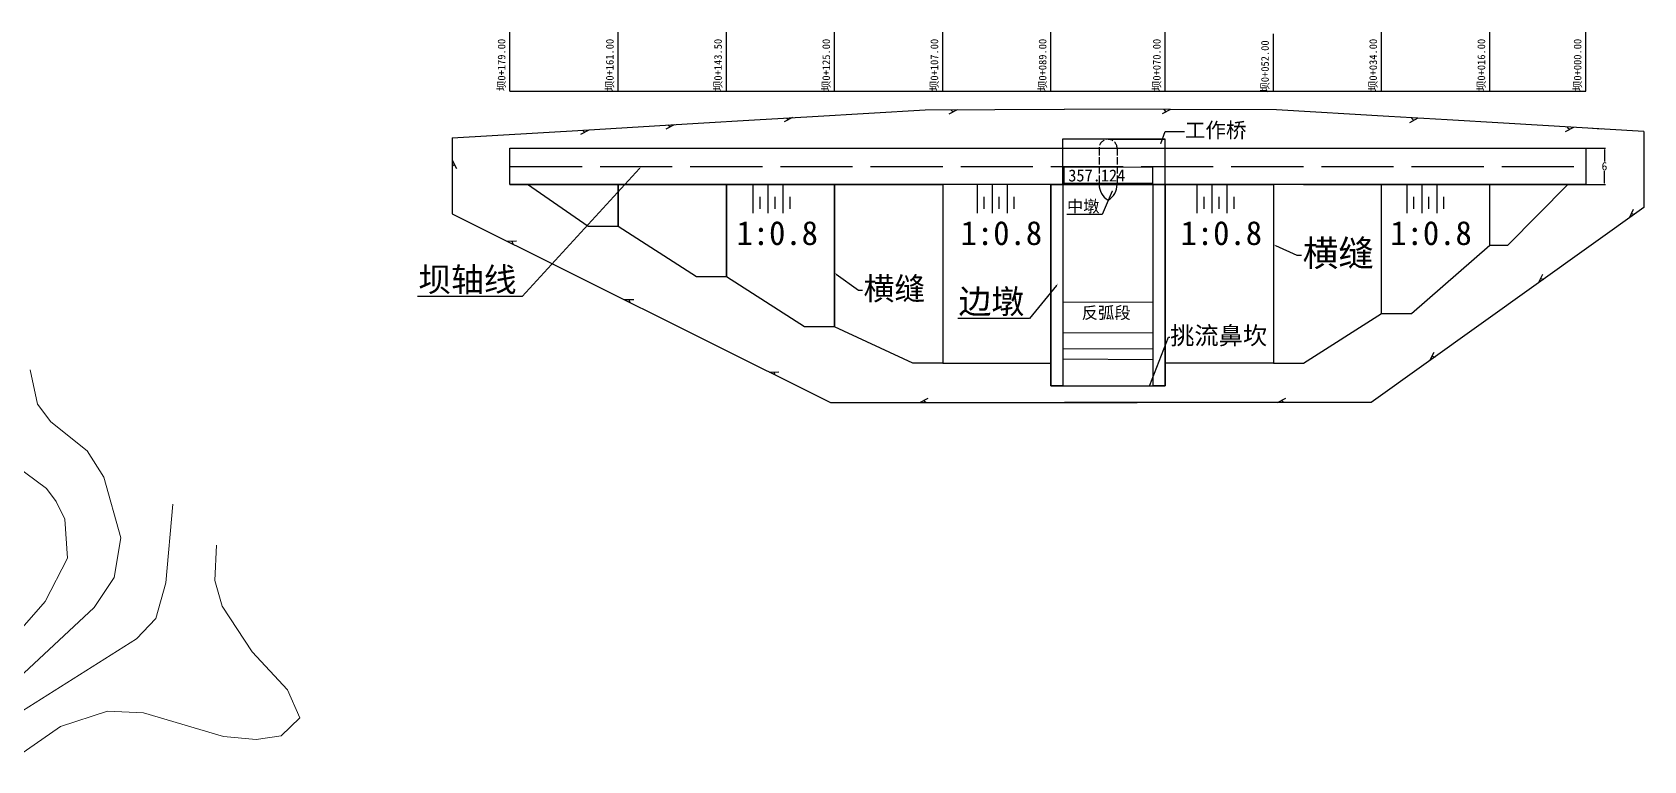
# Model space of a CAD drawing. Extents: x -40496 to 18830, y -938 to 396008.
# Drawn here: x 18561.8 to 18829.8, y 1414.3 to 1535.4 of the extents above; entities that cross this region are included whole.
import ezdxf
from ezdxf import colors
from ezdxf.entities.mleader import LeaderData, LeaderLine
from ezdxf.math import Vec2, Vec3

# ---------------------------------------------------------------- set-up
doc = ezdxf.new("R2010")
doc.units = 0
doc.header["$MEASUREMENT"] = 0
doc.linetypes.add('ACAD_ISO02W100', pattern=[15, 12, -3])
doc.layers.add('Contour_Line_Major', color=7, linetype='Continuous')
doc.layers.add('Contour_Line_Minor', color=7, linetype='Continuous')
doc.styles.get("Standard").update_dxf_attribs({"font": 'simfang.ttf'})
doc.dimstyles.get("Standard").update_dxf_attribs({"dimtxt": 0.1, "dimasz": 0.18, "dimexe": 0.18, "dimexo": 0.0625, "dimgap": 0.09, "dimtad": 1, "dimtih": 1, "dimtoh": 1, "dimdec": 4, "dimzin": 0, "dimdsep": 46, "dimtxsty": 'Standard', "dimcen": 0.09, "dimadec": 0, "dimazin": 0, "dimtfac": 1, "dimtdec": 4, "dimtofl": 0, "dimtmove": 0, "dimatfit": 3, "dimfxl": 1, "dimtolj": 1, "dimtzin": 0, "dimarcsym": 0})

# ---------------------------------------------------------------- blocks, each defined once
blk = doc.blocks.new('*D36')
at = {"color": 0, "lineweight": -2, "transparency": 16777216}
for p, q in [((18820.29, 1516.08), (18823.48, 1516.08)), ((18823.3, 1515.9), (18823.3, 1513.87)), ((18823.3, 1510.26), (18823.3, 1512.28)), ((18820.29, 1510.08), (18823.48, 1510.08))]:
    blk.add_line(p, q, dxfattribs=at)
at = {"color": 0, "transparency": 16777216}
for points in [[(18823.27, 1515.9), (18823.33, 1515.9), (18823.3, 1516.08)], [(18823.27, 1510.26), (18823.33, 1510.26), (18823.3, 1510.08)]]:
    blk.add_solid(points, dxfattribs=at)
at = {"layer": 'Defpoints', "color": 0, "transparency": 16777216}
for p in [(18820.23, 1516.08), (18820.23, 1510.08), (18823.3, 1510.08)]:
    blk.add_point(p, dxfattribs=at)
at = {"color": 0, "transparency": 16777216, "insert": (18823.3, 1513.08), "char_height": 0.1, "width": 0.2943, "attachment_point": 5}
blk.add_mtext('\\A1;{\\H14x;6}', dxfattribs=at)

msp = doc.modelspace()

# ---------------------------------------------------------------- linework, layer by layer
for p, q in [((18641.23033, 1525.58266, 1436431.64712), (18641.23033, 1535.36712, 1436431.64712)), ((18659.23688, 1525.58266, 1436431.64712), (18659.23688, 1535.36712, 1436431.64712)), ((18677.23688, 1525.58266, 1436431.64712), (18677.23688, 1535.36712, 1436431.64712)), ((18695.23688, 1525.58266, 1436431.64712), (18695.23688, 1535.36712, 1436431.64712)), ((18713.23033, 1525.58266, 1436431.64712), (18713.23033, 1535.36712, 1436431.64712)), ((18731.23034, 1525.58266, 1436431.64712), (18731.23034, 1535.36712, 1436431.64712)), ((18750.23034, 1525.58266, 1436431.64712), (18750.23034, 1535.36712, 1436431.64712)), ((18768.23034, 1525.58266, 1436431.64712), (18768.23034, 1535.11047, 1436431.64712)), ((18786.22379, 1525.58266, 1436431.64712), (18786.22379, 1535.36712, 1436431.64712)), ((18804.22379, 1525.58266, 1436431.64712), (18804.22379, 1535.36712, 1436431.64712)), ((18820.23034, 1525.58266, 1436431.64712), (18820.23034, 1535.36712, 1436431.64712)), ((18641.23033, 1525.58266, 1436431.64712), (18820.23034, 1525.58266, 1436431.64712)), ((18653.47136, 1519.10773, 1988399.43251), (18672.52344, 1520.23492, 1988397.78085)), ((18672.52344, 1520.23492, 1988397.78085), (18681.92536, 1520.79117, 1988396.96578)), ((18681.92536, 1520.79117, 1988396.96578), (18691.58881, 1521.36289, 1988396.12804)), ((18688.22679, 1521.19092, 1914202.66225), (18686.83528, 1520.45071, 1008541.99936)), ((18687.53104, 1520.82081, 1461372.3308), (18687.24493, 1521.10589, 1825159.97334)), ((18691.58881, 1521.36289, 1988396.12804), (18710.27723, 1522.46856, 1988394.5079)), ((18710.27723, 1522.46856, 1988394.5079), (18733.4691, 1522.59081, 1498464.85533)), ((18715.622, 1522.48707, 1914202.66225), (18714.2305, 1521.74686, 1008541.99936)), ((18714.92625, 1522.11697, 1461372.3308), (18714.5585, 1522.48339, 1928965.33607)), ((18768.76358, 1522.46856, 1988394.5079), (18733.4691, 1522.59081, 1498464.85533)), ((18751.11634, 1522.52968, 1743429.68162), (18749.72484, 1521.78948, 837769.01873)), ((18750.42059, 1522.15958, 1290599.35017), (18750.05284, 1522.526, 1758192.35544)), ((18787.45199, 1521.36289, 1988396.12804), (18768.76358, 1522.46856, 1988394.5079)), ((18797.11545, 1520.79117, 1988396.96578), (18787.45199, 1521.36289, 1988396.12804)), ((18792.28372, 1521.07703, 1988396.54691), (18790.89222, 1520.33682, 1082735.88402)), ((18791.58797, 1520.70692, 1535566.21546), (18791.22022, 1521.07334, 2003159.22073)), ((18806.51737, 1520.23492, 1988397.78085), (18797.11545, 1520.79117, 1988396.96578)), ((18829.84572, 1518.8651, 1436431.64712), (18806.51737, 1520.23492, 1988397.78085)), ((18631.61496, 1517.81464, 1988401.32728), (18653.47136, 1519.10773, 1988399.43251)), ((18631.61496, 1517.81464, 1988401.32728), (18631.61496, 1505.19348, 1988401.32728)), ((18654.36749, 1519.09237, 1914202.66225), (18652.97598, 1518.35216, 1008541.99936)), ((18653.67173, 1518.72226, 1461372.3308), (18653.30398, 1519.08868, 1928965.33607)), ((18668.54468, 1519.99952, 1988398.12577), (18667.15318, 1519.25931, 1082737.46289)), ((18667.84893, 1519.62942, 1535567.79433), (18667.48118, 1519.99584, 2003160.79959)), ((18733.23034, 1510.07634, 1436431.64712), (18733.23034, 1517.62988, 1436431.64712)), ((18750.23034, 1517.57634, 1436431.64712), (18733.23034, 1517.57634, 1436431.64712)), ((18740.73034, 1517.57634, 1436431.64712), (18750.23034, 1517.57634, 1436431.64712)), ((18750.23034, 1510.07634, 1436431.64712), (18750.23034, 1517.57634, 1436431.64712)), ((18818.18155, 1519.55001, 1712414.71398), (18816.79004, 1518.8098, 806754.0511)), ((18817.4858, 1519.1799, 1259584.38254), (18817.11805, 1519.54632, 1727177.3878)), ((18822.82888, 1519.26987, 1988399.19492), (18821.33733, 1519.35812, 1988399.06562)), ((18829.84572, 1518.8651, 1436431.64712), (18829.84572, 1506.24531, 1436431.64712)), ((18631.61496, 1514.08894, 1988401.32728), (18632.35517, 1512.69744, 1082740.66439)), ((18631.98507, 1513.39319, 1535570.99584), (18631.61865, 1513.02544, 2003164.0011)), ((18733.43122, 1510.25323), (18733.43122, 1512.9827)), ((18733.43122, 1512.9827), (18748.12056, 1512.9372)), ((18748.12056, 1512.9372), (18748.12056, 1510.25323)), ((18641.23035, 1510.07634, 1436431.64712), (18711.23034, 1510.07634, 1436431.64712)), ((18681.63828, 1510.07634, 1436431.64712), (18681.63828, 1505.30889, 1436431.64712)), ((18684.13398, 1510.07634, 1436431.64712), (18684.13398, 1505.30889, 1436431.64712)), ((18686.62951, 1510.07634, 1436431.64712), (18686.62951, 1505.30889, 1436431.64712)), ((18718.93101, 1510.07634, 1436431.64712), (18718.93101, 1505.30889, 1436431.64712)), ((18721.42671, 1510.07634, 1436431.64712), (18721.42671, 1505.30889, 1436431.64712)), ((18723.92224, 1510.07634, 1436431.64712), (18723.92224, 1505.30889, 1436431.64712)), ((18733.23034, 1510.07634, 1436431.64712), (18748.23034, 1510.07634, 1436431.64712)), ((18748.12056, 1510.25323), (18733.43122, 1510.25323)), ((18739.23034, 1510.07634, 1436431.64712), (18742.23034, 1510.07634, 1436431.64712)), ((18755.51383, 1510.07634, 1436431.64712), (18755.51383, 1505.30889, 1436431.64712)), ((18758.00953, 1510.07634, 1436431.64712), (18758.00953, 1505.30889, 1436431.64712)), ((18760.50505, 1510.07634, 1436431.64712), (18760.50505, 1505.30889, 1436431.64712)), ((18773.23486, 1510.07634, 1436431.64712), (18820.23034, 1510.07634, 1436431.64712)), ((18790.40757, 1510.07634, 1436431.64712), (18790.40757, 1505.30889, 1436431.64712)), ((18792.90327, 1510.07634, 1436431.64712), (18792.90327, 1505.30889, 1436431.64712)), ((18795.3988, 1510.07634, 1436431.64712), (18795.3988, 1505.30889, 1436431.64712)), ((18682.84952, 1506.00521, 1436431.64712), (18682.84952, 1507.98737, 1436431.64712)), ((18685.34522, 1506.00521, 1436431.64712), (18685.34522, 1507.98737, 1436431.64712)), ((18687.84074, 1506.00521, 1436431.64712), (18687.84074, 1507.98737, 1436431.64712)), ((18720.14225, 1506.00521, 1436431.64712), (18720.14225, 1507.98737, 1436431.64712)), ((18722.63795, 1506.00521, 1436431.64712), (18722.63795, 1507.98737, 1436431.64712)), ((18725.13347, 1506.00521, 1436431.64712), (18725.13347, 1507.98737, 1436431.64712)), ((18756.72506, 1506.00521, 1436431.64712), (18756.72506, 1507.98737, 1436431.64712)), ((18759.22076, 1506.00521, 1436431.64712), (18759.22076, 1507.98737, 1436431.64712)), ((18761.71629, 1506.00521, 1436431.64712), (18761.71629, 1507.98737, 1436431.64712)), ((18791.61881, 1506.00521, 1436431.64712), (18791.61881, 1507.98737, 1436431.64712)), ((18794.11451, 1506.00521, 1436431.64712), (18794.11451, 1507.98737, 1436431.64712)), ((18796.61003, 1506.00521, 1436431.64712), (18796.61003, 1507.98737, 1436431.64712)), ((18631.61496, 1505.19348, 1988401.32728), (18694.55886, 1473.79969, 1008541.99936)), ((18829.84572, 1506.24531, 1436431.64712), (18784.48195, 1473.79969, 1008541.99936)), ((18827.44997, 1504.53179, 1413833.91417), (18828.15116, 1505.94336, 508173.25128)), ((18827.80056, 1505.23757, 961003.58272), (18828.31284, 1505.15348, 1428596.58799)), ((18640.73066, 1500.64616, 1542820.05927), (18642.30625, 1500.68749, 637159.39638)), ((18641.51846, 1500.66683, 1089989.72783), (18641.68401, 1500.17479, 1557582.73309)), ((18812.34436, 1493.72778, 850204.03331), (18813.04556, 1495.13934, -55456.62958)), ((18812.69496, 1494.43356, 397373.70187), (18813.20724, 1494.34946, 864966.70713)), ((18660.23807, 1490.91747, 1542820.05927), (18661.81366, 1490.95879, 637159.39638)), ((18661.02587, 1490.93813, 1089989.72783), (18661.19142, 1490.4461, 1557582.73309)), ((18733.22527, 1490.54273, 1436431.64712), (18748.23201, 1490.47386, 1436431.64712)), ((18733.22424, 1485.48424, 1436431.64712), (18748.23098, 1485.41538, 1436431.64712)), ((18733.2236, 1482.78505, 1436431.64712), (18748.23034, 1482.71618, 1436431.64712)), ((18733.22323, 1481.09856, 1436431.64712), (18748.23034, 1480.99535, 1436431.64712)), ((18794.26947, 1480.80004, 1100861.92193), (18794.97066, 1482.2116, 195201.25904)), ((18794.62007, 1481.50582, 648031.59048), (18795.13235, 1481.42172, 1115624.59575)), ((18684.36596, 1478.87728, 1542820.05927), (18685.94155, 1478.9186, 637159.39638)), ((18685.15375, 1478.89794, 1089989.72783), (18685.3193, 1478.40591, 1557582.73309)), ((18709.41098, 1473.79969, 1151180.37219), (18710.80248, 1474.53989, 245519.70931)), ((18768.91316, 1473.79969, 1158063.23166), (18770.30466, 1474.53989, 252402.56877)), ((18694.55886, 1473.79969, 1008541.99936), (18745.57171, 1473.79969, 1498464.85533)), ((18710.10673, 1474.16979, 698350.04075), (18710.47448, 1473.80337, 1165943.04601)), ((18784.48195, 1473.79969, 1008541.99936), (18733.4691, 1473.79969, 1498464.85533)), ((18769.60891, 1474.16979, 705232.90022), (18769.97666, 1473.80337, 1172825.90548))]:
    msp.add_line(p, q)
at = {"linetype": 'ACAD_ISO02W100', "ltscale": 0.1}
for p, q in [((18739.23034, 1516.07634, 1436431.64712), (18739.23034, 1510.07634, 1436431.64712)), ((18742.23034, 1516.07634, 1436431.64712), (18742.23034, 1510.07634, 1436431.64712))]:
    msp.add_line(p, q, dxfattribs=at)
at = {"linetype": 'ACAD_ISO02W100'}
msp.add_line((18641.23035, 1513.07634, 1436431.64712), (18820.23034, 1513.07634, 1436431.64712), dxfattribs=at)
at = {"elevation": 1436431.64712}
for points in [[(18641.23035, 1516.07634), (18820.23034, 1516.07634), (18820.23034, 1510.07634), (18641.23035, 1510.07634), (18641.23035, 1516.07634)], [(18659.2369, 1510.07634), (18659.2369, 1503.07675), (18654.2369, 1503.07675), (18644.12793, 1510.07634), (18659.2369, 1510.07634)], [(18677.2369, 1510.07634), (18677.2369, 1494.73783), (18672.2369, 1494.73783), (18659.2369, 1503.07675), (18659.2369, 1510.07634), (18677.2369, 1510.07634)], [(18695.23689, 1510.07634), (18695.23689, 1486.3989), (18690.2369, 1486.3989), (18677.2369, 1494.73783), (18677.2369, 1510.07634), (18695.23689, 1510.07634)], [(18713.23034, 1510.07634), (18713.23689, 1480.37634), (18708.23689, 1480.37634), (18695.23689, 1486.3989), (18695.23689, 1510.07634), (18713.23034, 1510.07634)], [(18731.23034, 1510.07634), (18731.23034, 1476.57234), (18750.23034, 1476.57234)], [(18731.23034, 1510.07634), (18731.23034, 1476.57234), (18750.23034, 1476.57234), (18750.23034, 1510.07634)], [(18731.23034, 1510.07634), (18733.23034, 1510.07634), (18733.22295, 1476.57234), (18731.23034, 1476.57234), (18731.23034, 1510.07634)], [(18748.23034, 1510.07634), (18750.23034, 1510.07634), (18750.22295, 1476.57234), (18748.23034, 1476.57234), (18748.23034, 1510.07634)], [(18768.23034, 1510.07634), (18768.22379, 1480.37634), (18773.22379, 1480.37634), (18786.22379, 1488.59009), (18786.22379, 1510.07634), (18768.23034, 1510.07634)], [(18786.22379, 1488.59009), (18791.22379, 1488.59009), (18804.22379, 1499.96297), (18804.22379, 1510.07634), (18786.22379, 1510.07634)], [(18804.22379, 1499.96297), (18807.22379, 1499.96297), (18817.21671, 1510.07634)], [(18768.22379, 1480.37634), (18773.22379, 1480.37634)]]:
    msp.add_lwpolyline(points, dxfattribs=at)
for points in [[(18731.23034, 1510.07634), (18713.23034, 1510.07634), (18713.23034, 1480.37634), (18731.23034, 1480.37634)], [(18750.23034, 1510.07634), (18768.23034, 1510.07634), (18768.23034, 1480.37634), (18750.23034, 1480.37634)]]:
    msp.add_lwpolyline(points, close=True, dxfattribs=at)
at = {"linetype": 'ACAD_ISO02W100', "ltscale": 0.1}
msp.add_arc((18740.73034, 1516.07634, 1436431.64712), 1.5, 0, 180, dxfattribs=at)
for centre, start, end in [((18742.23034, 1510.07634, 1436431.64712), 180, 240), ((18739.23034, 1510.07634, 1436431.64712), 300, 0)]:
    msp.add_arc(centre, 3, start, end)
at = {"layer": 'Contour_Line_Major', "color": 0, "lineweight": 0}
msp.add_polyline3d([(18585.15734, 1456.9149, 2592000), (18583.97782, 1443.8477, 2592000), (18582.30941, 1437.93601, 2592000), (18579.10708, 1434.52813, 2592000), (18560.13889, 1422.5687, 2592000)], dxfattribs=at)
at = {"layer": 'Contour_Line_Minor', "color": 0, "lineweight": 0}
for points in [[(18561.41677, 1479.27427, 2268000), (18562.63531, 1473.52499, 2268000), (18564.88068, 1470.63323, 2268000), (18570.87987, 1465.77783, 2268000), (18573.67319, 1461.42046, 2268000), (18576.52057, 1451.32858, 2268000), (18575.3816, 1444.72203, 2268000), (18572.04584, 1439.73729, 2268000), (18552.83566, 1421.86115, 2268000)], [(18555.72016, 1465.71134, 1944000), (18564.1156, 1459.52646, 1944000), (18565.75744, 1457.34182, 1944000), (18567.17944, 1454.44822, 1944000), (18567.65014, 1447.95821, 1944000), (18563.90288, 1440.7544, 1944000), (18547.71425, 1422.3063, 1944000)], [(18592.39976, 1450.09383, 2916000), (18592.1531, 1444.23198, 2916000), (18593.36243, 1439.96073, 2916000), (18598.3522, 1432.39866, 2916000), (18604.24569, 1426.07915, 2916000), (18606.25639, 1421.39392, 2916000), (18603.17647, 1418.42469, 2916000), (18599.02518, 1417.83182, 2916000), (18593.55336, 1418.2859, 2916000), (18580.27455, 1422.26037, 2916000), (18574.30049, 1422.53869, 2916000), (18566.49126, 1419.95761, 2916000), (18558.25256, 1414.27298, 2916000)]]:
    msp.add_polyline3d(points, dxfattribs=at)

# ---------------------------------------------------------------- texts
at = {"char_height": 1.2770512, "attachment_point": 4, "rotation": 90}
for s, insert in [('{\\fSimSun|b0|i0|c134|p2;坝}0+179.00', (18639.90044, 1525.58266, 1177948.18334)), ('{\\fSimSun|b0|i0|c134|p2;坝}0+161.00', (18657.90699, 1525.58266, 1177948.18334)), ('{\\fSimSun|b0|i0|c134|p2;坝}0+143.50', (18675.90699, 1525.58266, 1177948.18334)), ('{\\fSimSun|b0|i0|c134|p2;坝}0+125.00', (18693.90699, 1525.58266, 1177948.18334)), ('{\\fSimSun|b0|i0|c134|p2;坝}0+107.00', (18711.90043, 1525.58266, 1177948.18334)), ('{\\fSimSun|b0|i0|c134|p2;坝}0+089.00', (18729.90045, 1525.58266, 1177948.18334)), ('{\\fSimSun|b0|i0|c134|p2;坝}0+070.00', (18748.90045, 1525.58266, 1177948.18334)), ('{\\fSimSun|b0|i0|c134|p2;坝}0+052.00', (18766.90045, 1525.32602, 1177948.18334)), ('{\\fSimSun|b0|i0|c134|p2;坝}0+034.00', (18784.89389, 1525.58266, 1177948.18334)), ('{\\fSimSun|b0|i0|c134|p2;坝}0+016.00', (18802.89389, 1525.58266, 1177948.18334)), ('{\\fSimSun|b0|i0|c134|p2;坝}0+000.00', (18818.90044, 1525.58266, 1177948.18334))]:
    msp.add_mtext_dynamic_manual_height_columns(s, width=20.0276821, gutter_width=0.64103, heights=[9.45651], dxfattribs=dict(at, insert=insert))
at = {"attachment_point": 1}
for s, width, gutter_width, insert, char_height in [('357.124', 6.7529582, 1, (18734.10727, 1512.55916), 1.9922), ('1:0.8', 12.3496849, 2, (18678.91654, 1503.98573, 1436431.64712), 3.9844), ('1:0.8', 12.3496849, 2, (18716.20927, 1503.98573, 1436431.64712), 3.9844), ('1:0.8', 12.3496849, 2, (18752.79209, 1503.98573, 1436431.64712), 3.9844), ('1:0.8', 12.3496849, 2, (18787.68583, 1503.98573, 1436431.64712), 3.9844), ('{\\fSimSun|b0|i0|c134|p2;反弧段}', 11.8324414, 1, (18736.33578, 1489.72978, 403231.71324), 1.9921999)]:
    msp.add_mtext_dynamic_manual_height_columns(s, width=width, gutter_width=gutter_width, heights=[0], dxfattribs=dict(at, insert=insert, char_height=char_height))

# ---------------------------------------------------------------- dimensions: what is measured, and where the dimension line sits
dim = msp.add_linear_dim(base=(18823.30326, 1510.07634, 1436431.64712), p1=(18820.23034, 1516.07634, 1436431.64712), p2=(18820.23034, 1510.07634, 1436431.64712), angle=90, text='{\\H14x;6}', dimstyle='Standard')
dim.commit()
dim.dimension.update_dxf_attribs({"geometry": '*D36', "text_midpoint": (18823.30326, 1513.07634, 1436431.64712)})

# ---------------------------------------------------------------- leaders
ml = msp.add_multileader_mtext('Standard')
ml.set_content('工作桥', color=256)
ml.set_leader_properties()
ml.build(insert=Vec2(0, 0))
ml.multileader.update_dxf_attribs({"text_right_attachment_type": 6, "dogleg_length": 0.36, "arrow_head_size": 0.18})
ctx = ml.context
ctx.base_point, ctx.char_height, ctx.arrow_head_size, ctx.landing_gap_size, ctx.plane_origin = Vec3(18753.4248, 1518.86776, -220987.16217), 2.5, 0.18, 0.09, Vec3(18749.44742, 1516.70875, -220987.16217)
ctx.right_attachment = 6
notes = []
notes.append((ctx, [(0, (1, 1, 0), (18750.21721, 1518.86776, -220987.16217), (1, 0), 3.20759, [(0, [(18749.44742, 1516.70875, -220987.16217)], 0, [])])]))
ctx.mtext.insert, ctx.mtext.flow_direction = Vec3(18753.5148, 1520.33919, -220987.16217), 5
ml = msp.add_multileader_mtext('Standard')
ml.set_content('{\\fSimSun|b0|i0|c134|p2;坝轴线}', color=256)
ml.set_leader_properties()
ml.build(insert=Vec2(0, 0))
ml.multileader.update_dxf_attribs({"text_right_attachment_type": 6, "dogleg_length": 0.36, "arrow_head_size": 0.35951})
ctx = ml.context
ctx.base_point, ctx.char_height, ctx.arrow_head_size, ctx.landing_gap_size, ctx.plane_origin = Vec3(18625.62146, 1493.95397, 403231.71324), 3.9945473, 0.35951, 0.17975, Vec3(18663.03703, 1512.98679, 403231.71324)
ctx.right_attachment, ctx.text_align_type = 6, 2
notes.append((ctx, [(0, (1, 1, 0), (18643.23607, 1491.45905, 403231.71324), (-1, 0), 0.71902, [(0, [(18663.03703, 1512.98679, 403231.71324)], 0, [])])]))
ctx.mtext.insert, ctx.mtext.alignment, ctx.mtext.flow_direction = Vec3(18642.3373, 1496.25251, 403231.71324), 3, 5
ml = msp.add_multileader_mtext('Standard')
ml.set_content('{\\fSimSun|b0|i0|c134|p2;中墩}', color=256)
ml.set_leader_properties()
ml.build(insert=Vec2(0, 0))
ml.multileader.update_dxf_attribs({"text_right_attachment_type": 6, "dogleg_length": 0.36, "arrow_head_size": 0.17821})
ctx = ml.context
ctx.base_point, ctx.char_height, ctx.arrow_head_size, ctx.landing_gap_size, ctx.plane_origin = Vec3(18734.03661, 1506.31574, 922964.06981), 1.9801203, 0.17821, 0.08911, Vec3(18746.67625, 1518.15755, 922964.06981)
ctx.right_attachment, ctx.text_align_type = 6, 2
notes.append((ctx, [(0, (1, 1, 0), (18739.74832, 1505.06793, 922964.06981), (-1, 0), 0.35642, [(0, [(18741.45358, 1509.13479, 922964.06981)], 0, [])])]))
ctx.mtext.insert, ctx.mtext.alignment, ctx.mtext.flow_direction = Vec3(18739.30279, 1507.44407, 922964.06981), 3, 5
ml = msp.add_multileader_mtext('Standard')
ml.set_content('{\\fSimSun|b0|i0|c134|p2;横缝}', color=256)
ml.set_leader_properties()
ml.build(insert=Vec2(0, 0))
ml.multileader.update_dxf_attribs({"text_right_attachment_type": 6, "dogleg_length": 0.36, "arrow_head_size": 0.39114})
ctx = ml.context
ctx.base_point, ctx.char_height, ctx.arrow_head_size, ctx.landing_gap_size, ctx.plane_origin = Vec3(18772.91209, 1498.33542, 1436431.64712), 4.3459787, 0.39114, 0.19557, Vec3(18764.6258, 1517.99805, 1436431.64712)
ctx.right_attachment = 6
notes.append((ctx, [(0, (1, 1, 0), (18772.12981, 1498.33542, 1436431.64712), (1, 0), 0.78228, [(0, [(18768.23034, 1500.09446, 1436431.64712)], 0, [])])]))
ctx.mtext.insert, ctx.mtext.flow_direction = Vec3(18773.10766, 1500.82403, 1436431.64712), 5
ml = msp.add_multileader_mtext('Standard')
ml.set_content('{\\fSimSun|b0|i0|c134|p2;横缝}', color=256)
ml.set_leader_properties()
ml.build(insert=Vec2(0, 0))
ml.multileader.update_dxf_attribs({"text_right_attachment_type": 6, "dogleg_length": 0.36, "arrow_head_size": 0.33874})
ctx = ml.context
ctx.base_point, ctx.char_height, ctx.arrow_head_size, ctx.landing_gap_size, ctx.plane_origin = Vec3(18699.88475, 1492.47793, 1436431.64712), 3.7637743, 0.33874, 0.16937, Vec3(18692.70853, 1509.50648, 1436431.64712)
ctx.right_attachment = 6
notes.append((ctx, [(0, (1, 1, 0), (18699.20727, 1492.47793, 1436431.64712), (1, 0), 0.67748, [(0, [(18695.23689, 1495.3801, 1436431.64712)], 0, [])])]))
ctx.mtext.insert, ctx.mtext.flow_direction = Vec3(18700.05412, 1494.63316, 1436431.64712), 5
ml = msp.add_multileader_mtext('Standard')
ml.set_content('{\\fSimSun|b0|i0|c134|p2;边墩}', color=256)
ml.set_leader_properties()
ml.build(insert=Vec2(0, 0))
ml.multileader.update_dxf_attribs({"text_right_attachment_type": 6, "dogleg_length": 0.36, "arrow_head_size": 0.36063})
ctx = ml.context
ctx.base_point, ctx.char_height, ctx.arrow_head_size, ctx.landing_gap_size, ctx.plane_origin = Vec3(18715.56801, 1490.34274, 1436431.64712), 4.0070525, 0.36063, 0.18032, Vec3(18744.29949, 1515.51482, 1436431.64712)
ctx.right_attachment, ctx.text_align_type = 6, 2
notes.append((ctx, [(0, (1, 1, 0), (18727.6861, 1487.80643, 1436431.64712), (-1, 0), 0.72127, [(0, [(18732.38903, 1493.56867, 1436431.64712)], 0, [])])]))
ctx.mtext.insert, ctx.mtext.alignment, ctx.mtext.flow_direction = Vec3(18726.78451, 1492.61489, 1436431.64712), 3, 5
ml = msp.add_multileader_mtext('Standard')
ml.set_content('挑流鼻坎', color=256)
ml.set_leader_properties()
ml.build(insert=Vec2(0, 0))
ml.multileader.update_dxf_attribs({"text_right_attachment_type": 6, "dogleg_length": 0.36, "arrow_head_size": 0.11538})
ctx = ml.context
ctx.base_point, ctx.char_height, ctx.arrow_head_size, ctx.landing_gap_size, ctx.plane_origin = Vec3(18750.99358, 1484.70074, 1436431.64712), 2.961538, 0.11538, 0.05769, Vec3(18747.61932, 1476.57234, 1436431.64712)
ctx.right_attachment = 6
notes.append((ctx, [(0, (1, 1, 0), (18750.76281, 1484.70074, 1436431.64712), (1, 0), 0.23077, [(0, [(18747.61932, 1476.57234, 1436431.64712)], 0, [])])]))
ctx.mtext.insert, ctx.mtext.flow_direction = Vec3(18751.05128, 1486.43535, 1436431.64712), 5
for ctx, leaders in notes:
    for number, flags, end, landing, length, lines in leaders:
        leader = LeaderData()
        leader.index, (leader.has_last_leader_line, leader.has_dogleg_vector, leader.attachment_direction) = number, flags
        leader.last_leader_point, leader.dogleg_vector, leader.dogleg_length = Vec3(end), Vec3(landing), length
        for number, points, colour, breaks in lines:
            line = LeaderLine()
            line.index, line.vertices, line.color, line.breaks = number, Vec3.list(points), colors.encode_raw_color(colour), breaks
            leader.lines.append(line)
        ctx.leaders.append(leader)

doc.saveas('drawing.dxf')
